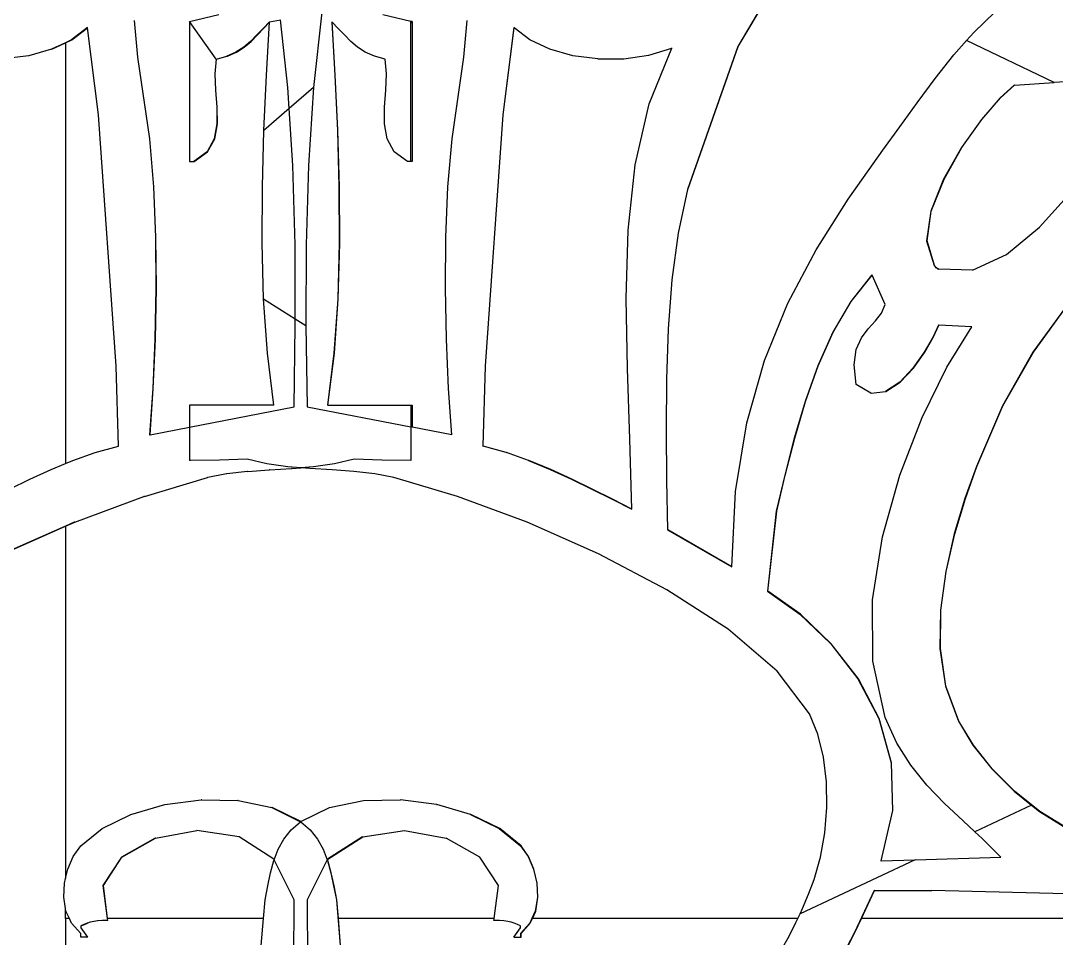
# Model space of a CAD drawing. Header units: inches. Extents: x -2812 to 9774, y -15726 to -746.
# Drawn here: x 3468.53 to 3480.08, y -9228.91 to -9218.68 of the extents above; entities that cross this region are included whole.
import ezdxf

# ---------------------------------------------------------------- set-up
doc = ezdxf.new("R2010")
doc.units = ezdxf.units.IN
doc.header["$LTSCALE"] = 17
doc.header["$MEASUREMENT"] = 0
doc.layers.add('OUTLINE', color=1, linetype='Continuous', lineweight=25)

# ---------------------------------------------------------------- blocks, each defined once
blk = doc.blocks.new('fddd')
for p, q in [((-419.961, -3281.932), (-419.161, -3280.582)), ((-419.371, -3280.928), (-419.966, -3281.932)), ((-426.08, -3281.65), (-425.755, -3281.574)), ((-424.605, -3281.546), (-424.699, -3282.389)), ((-423.923, -3281.574), (-423.612, -3281.648)), ((-417.334, -3281.774), (-417.094, -3281.545)), ((-427.22, -3281.718), (-427.397, -3281.856)), ((-427.392, -3281.856), (-427.22, -3281.722)), ((-427.22, -3281.722), (-427.22, -3281.718)), ((-427.096, -3282.693), (-427.22, -3281.722)), ((-426.699, -3281.64), (-426.661, -3282.048)), ((-426.656, -3282.048), (-426.695, -3281.64)), ((-426.08, -3281.65), (-426.08, -3283.213)), ((-425.785, -3282.071), (-426.08, -3281.65)), ((-425.26, -3281.729), (-425.329, -3281.802)), ((-425.324, -3281.802), (-425.255, -3281.729)), ((-425.19, -3281.656), (-425.26, -3281.729)), ((-425.255, -3281.729), (-425.26, -3281.729)), ((-425.255, -3281.729), (-425.19, -3281.661)), ((-425.223, -3282.251), (-425.19, -3281.661)), ((-425.19, -3281.656), (-425.067, -3281.633)), ((-425.19, -3281.661), (-425.19, -3281.656)), ((-424.983, -3282.389), (-425.067, -3281.633)), ((-424.493, -3281.656), (-424.46, -3282.251)), ((-424.488, -3281.661), (-424.493, -3281.656)), ((-424.455, -3282.251), (-424.488, -3281.661)), ((-424.422, -3281.729), (-424.488, -3281.661)), ((-424.354, -3281.802), (-424.422, -3281.729)), ((-423.613, -3281.671), (-423.612, -3281.648)), ((-423.613, -3281.671), (-423.598, -3281.65)), ((-423.612, -3283.213), (-423.613, -3281.671)), ((-423.598, -3281.65), (-423.612, -3281.648)), ((-423.598, -3281.65), (-423.598, -3283.213)), ((-423.022, -3282.048), (-422.983, -3281.64)), ((-422.462, -3281.718), (-422.586, -3282.693)), ((-422.581, -3282.693), (-422.458, -3281.722)), ((-422.458, -3281.722), (-422.462, -3281.718)), ((-422.286, -3281.856), (-422.458, -3281.722)), ((-427.397, -3281.856), (-427.464, -3281.888)), ((-427.464, -3281.89), (-427.392, -3281.856)), ((-427.392, -3281.856), (-427.397, -3281.856)), ((-425.329, -3281.802), (-425.399, -3281.873)), ((-425.394, -3281.873), (-425.324, -3281.802)), ((-425.329, -3281.802), (-425.324, -3281.802)), ((-424.283, -3281.873), (-424.354, -3281.802)), ((-422.062, -3281.961), (-422.286, -3281.856)), ((-417.414, -3281.865), (-417.334, -3281.774)), ((-427.62, -3281.961), (-427.872, -3282.033)), ((-427.464, -3281.888), (-427.62, -3281.961)), ((-427.615, -3281.961), (-427.62, -3281.961)), ((-427.615, -3281.961), (-427.464, -3281.89)), ((-427.464, -3281.888), (-427.464, -3281.89)), ((-427.464, -3281.89), (-427.464, -3286.579)), ((-425.475, -3281.938), (-425.563, -3281.994)), ((-425.558, -3281.994), (-425.471, -3281.938)), ((-425.399, -3281.873), (-425.475, -3281.938)), ((-425.475, -3281.938), (-425.471, -3281.938)), ((-425.471, -3281.938), (-425.394, -3281.873)), ((-425.399, -3281.873), (-425.394, -3281.873)), ((-424.207, -3281.938), (-424.283, -3281.873)), ((-424.12, -3281.994), (-424.207, -3281.938)), ((-421.805, -3282.033), (-422.062, -3281.961)), ((-420.957, -3282.027), (-420.702, -3281.948)), ((-420.955, -3282.57), (-420.702, -3281.948)), ((-420.702, -3281.948), (-420.701, -3281.946)), ((-419.966, -3281.932), (-420.528, -3283.523)), ((-420.523, -3283.523), (-419.961, -3281.932)), ((-419.966, -3281.932), (-419.961, -3281.932)), ((-417.556, -3282.024), (-417.414, -3281.865)), ((-416.438, -3282.332), (-417.414, -3281.865)), ((-427.877, -3282.033), (-428.151, -3282.069)), ((-427.872, -3282.033), (-427.877, -3282.033)), ((-426.661, -3282.048), (-426.529, -3282.961)), ((-426.656, -3282.048), (-426.661, -3282.048)), ((-426.524, -3282.961), (-426.656, -3282.048)), ((-425.785, -3282.071), (-425.8, -3282.235)), ((-425.795, -3282.235), (-425.78, -3282.071)), ((-425.785, -3282.071), (-425.78, -3282.071)), ((-425.78, -3282.071), (-425.664, -3282.04)), ((-425.563, -3281.994), (-425.664, -3282.04)), ((-425.664, -3282.04), (-425.659, -3282.04)), ((-425.659, -3282.04), (-425.558, -3281.994)), ((-425.563, -3281.994), (-425.558, -3281.994)), ((-424.018, -3282.04), (-424.12, -3281.994)), ((-423.898, -3282.071), (-424.018, -3282.04)), ((-423.883, -3282.235), (-423.898, -3282.071)), ((-423.153, -3282.961), (-423.022, -3282.048)), ((-421.527, -3282.069), (-421.805, -3282.033)), ((-421.527, -3282.069), (-421.522, -3282.069)), ((-421.522, -3282.069), (-421.242, -3282.067)), ((-421.242, -3282.067), (-421.237, -3282.067)), ((-421.237, -3282.067), (-420.962, -3282.027)), ((-420.962, -3282.027), (-420.957, -3282.027)), ((-417.765, -3282.289), (-417.556, -3282.024)), ((-425.8, -3282.235), (-425.791, -3282.417)), ((-425.8, -3282.235), (-425.795, -3282.235)), ((-425.786, -3282.417), (-425.795, -3282.235)), ((-425.251, -3282.866), (-425.223, -3282.251)), ((-424.455, -3282.251), (-424.46, -3282.251)), ((-424.46, -3282.251), (-424.432, -3282.862)), ((-424.427, -3282.866), (-424.455, -3282.251)), ((-423.892, -3282.417), (-423.883, -3282.235)), ((-417.964, -3282.559), (-417.765, -3282.289)), ((-416.262, -3282.32), (-416.438, -3282.332)), ((-425.791, -3282.417), (-425.786, -3282.417)), ((-425.791, -3282.417), (-425.776, -3282.606)), ((-425.772, -3282.606), (-425.786, -3282.417)), ((-424.968, -3282.622), (-424.983, -3282.389)), ((-424.699, -3282.389), (-424.968, -3282.622)), ((-424.699, -3282.389), (-424.755, -3283.257)), ((-423.906, -3282.606), (-423.892, -3282.417)), ((-416.883, -3282.361), (-417.04, -3282.502)), ((-417.035, -3282.502), (-416.878, -3282.361)), ((-416.878, -3282.361), (-416.883, -3282.361)), ((-416.878, -3282.361), (-416.438, -3282.332)), ((-417.04, -3282.502), (-417.248, -3282.744)), ((-417.243, -3282.744), (-417.035, -3282.502)), ((-417.04, -3282.502), (-417.035, -3282.502)), ((-425.776, -3282.606), (-425.772, -3282.606)), ((-425.776, -3282.606), (-425.775, -3282.791)), ((-425.77, -3282.791), (-425.772, -3282.606)), ((-424.968, -3282.622), (-425.251, -3282.866)), ((-424.928, -3283.257), (-424.968, -3282.622)), ((-423.907, -3282.791), (-423.906, -3282.606)), ((-421.11, -3283.251), (-420.955, -3282.57)), ((-418.157, -3282.828), (-417.964, -3282.559)), ((-426.898, -3285.493), (-427.096, -3282.693)), ((-422.586, -3282.693), (-422.784, -3285.493)), ((-422.78, -3285.493), (-422.581, -3282.693)), ((-422.581, -3282.693), (-422.586, -3282.693)), ((-417.248, -3282.744), (-417.47, -3283.057)), ((-417.465, -3283.057), (-417.243, -3282.744)), ((-417.248, -3282.744), (-417.243, -3282.744)), ((-425.775, -3282.791), (-425.805, -3282.96)), ((-425.8, -3282.96), (-425.77, -3282.791)), ((-425.775, -3282.791), (-425.77, -3282.791)), ((-425.268, -3283.494), (-425.251, -3282.866)), ((-424.432, -3282.862), (-424.427, -3282.866)), ((-424.432, -3282.862), (-424.432, -3282.866)), ((-424.432, -3282.866), (-424.414, -3283.494)), ((-424.427, -3282.866), (-424.432, -3282.866)), ((-424.409, -3283.494), (-424.427, -3282.866)), ((-423.877, -3282.96), (-423.907, -3282.791)), ((-418.346, -3283.087), (-418.157, -3282.828)), ((-426.529, -3282.961), (-426.483, -3283.495)), ((-426.524, -3282.961), (-426.529, -3282.961)), ((-426.478, -3283.495), (-426.524, -3282.961)), ((-425.805, -3282.96), (-425.885, -3283.104)), ((-425.88, -3283.104), (-425.8, -3282.96)), ((-425.805, -3282.96), (-425.8, -3282.96)), ((-423.797, -3283.104), (-423.877, -3282.96)), ((-423.199, -3283.495), (-423.153, -3282.961)), ((-425.885, -3283.104), (-426.033, -3283.212)), ((-426.028, -3283.212), (-425.88, -3283.104)), ((-425.885, -3283.104), (-425.88, -3283.104)), ((-423.65, -3283.212), (-423.797, -3283.104)), ((-418.735, -3283.631), (-418.346, -3283.087)), ((-417.47, -3283.057), (-417.67, -3283.408)), ((-417.665, -3283.408), (-417.465, -3283.057)), ((-417.47, -3283.057), (-417.465, -3283.057)), ((-426.08, -3283.213), (-426.065, -3283.213)), ((-426.065, -3283.213), (-426.033, -3283.212)), ((-426.033, -3283.212), (-426.028, -3283.212)), ((-423.612, -3283.213), (-423.65, -3283.212)), ((-423.598, -3283.213), (-423.612, -3283.213)), ((-424.903, -3284.143), (-424.928, -3283.257)), ((-424.755, -3283.257), (-424.78, -3284.143)), ((-421.188, -3283.978), (-421.11, -3283.251)), ((-417.67, -3283.408), (-417.812, -3283.765)), ((-417.807, -3283.765), (-417.665, -3283.408)), ((-417.67, -3283.408), (-417.665, -3283.408)), ((-426.483, -3283.495), (-426.46, -3284.055)), ((-426.478, -3283.495), (-426.483, -3283.495)), ((-426.455, -3284.055), (-426.478, -3283.495)), ((-425.271, -3284.123), (-425.268, -3283.494)), ((-424.414, -3283.494), (-424.411, -3284.123)), ((-424.409, -3283.494), (-424.414, -3283.494)), ((-424.406, -3284.123), (-424.409, -3283.494)), ((-423.223, -3284.055), (-423.199, -3283.495)), ((-420.528, -3283.523), (-420.632, -3284.011)), ((-420.627, -3284.011), (-420.523, -3283.523)), ((-420.528, -3283.523), (-420.523, -3283.523)), ((-416.6, -3283.943), (-416.258, -3283.564)), ((-419.092, -3284.196), (-418.735, -3283.631)), ((-417.812, -3283.765), (-417.859, -3284.098)), ((-417.854, -3284.098), (-417.807, -3283.765)), ((-417.812, -3283.765), (-417.807, -3283.765)), ((-421.209, -3284.739), (-421.188, -3283.978)), ((-420.632, -3284.011), (-420.701, -3284.533)), ((-420.696, -3284.533), (-420.627, -3284.011)), ((-420.632, -3284.011), (-420.627, -3284.011)), ((-416.967, -3284.25), (-416.6, -3283.943)), ((-426.46, -3284.055), (-426.455, -3284.625)), ((-426.455, -3284.055), (-426.46, -3284.055)), ((-426.45, -3284.625), (-426.455, -3284.055)), ((-425.254, -3284.745), (-425.271, -3284.123)), ((-424.901, -3284.967), (-424.903, -3284.143)), ((-424.78, -3284.143), (-424.782, -3285.042)), ((-424.411, -3284.123), (-424.428, -3284.745)), ((-424.423, -3284.745), (-424.406, -3284.123)), ((-424.406, -3284.123), (-424.411, -3284.123)), ((-423.227, -3284.625), (-423.223, -3284.055)), ((-417.859, -3284.098), (-417.854, -3284.098)), ((-417.859, -3284.098), (-417.775, -3284.373)), ((-417.771, -3284.373), (-417.854, -3284.098)), ((-419.406, -3284.792), (-419.092, -3284.196)), ((-417.347, -3284.426), (-416.967, -3284.25)), ((-417.775, -3284.373), (-417.764, -3284.386)), ((-417.775, -3284.373), (-417.771, -3284.373)), ((-417.759, -3284.386), (-417.771, -3284.373)), ((-417.764, -3284.386), (-417.759, -3284.386)), ((-417.764, -3284.386), (-417.759, -3284.393)), ((-417.754, -3284.393), (-417.759, -3284.386)), ((-417.759, -3284.393), (-417.75, -3284.4)), ((-417.759, -3284.393), (-417.754, -3284.393)), ((-417.746, -3284.4), (-417.754, -3284.393)), ((-418.47, -3284.477), (-418.706, -3284.773)), ((-418.702, -3284.773), (-418.468, -3284.48)), ((-418.468, -3284.48), (-418.47, -3284.477)), ((-418.321, -3284.808), (-418.468, -3284.48)), ((-417.75, -3284.4), (-417.746, -3284.4)), ((-417.75, -3284.4), (-417.742, -3284.405)), ((-417.737, -3284.405), (-417.746, -3284.4)), ((-417.742, -3284.405), (-417.737, -3284.405)), ((-417.742, -3284.405), (-417.726, -3284.414)), ((-417.721, -3284.414), (-417.737, -3284.405)), ((-417.726, -3284.414), (-417.721, -3284.414)), ((-417.347, -3284.426), (-417.721, -3284.414)), ((-426.455, -3284.625), (-426.467, -3285.192)), ((-426.462, -3285.192), (-426.45, -3284.625)), ((-426.45, -3284.625), (-426.455, -3284.625)), ((-423.216, -3285.192), (-423.227, -3284.625)), ((-420.701, -3284.533), (-420.742, -3285.08)), ((-420.737, -3285.08), (-420.696, -3284.533)), ((-420.701, -3284.533), (-420.696, -3284.533)), ((-425.212, -3285.35), (-425.254, -3284.745)), ((-425.254, -3284.745), (-424.901, -3284.967)), ((-424.465, -3285.35), (-424.423, -3284.745)), ((-424.423, -3284.745), (-424.428, -3284.745)), ((-424.423, -3284.745), (-424.428, -3284.748)), ((-424.428, -3284.745), (-424.428, -3284.748)), ((-421.195, -3285.519), (-421.209, -3284.739)), ((-424.428, -3284.748), (-424.47, -3285.35)), ((-419.667, -3285.432), (-419.406, -3284.792)), ((-418.706, -3284.773), (-418.906, -3285.115)), ((-418.901, -3285.115), (-418.702, -3284.773)), ((-418.702, -3284.773), (-418.706, -3284.773)), ((-418.362, -3284.904), (-418.321, -3284.808)), ((-416.281, -3284.799), (-416.673, -3285.337)), ((-416.668, -3285.337), (-416.276, -3284.799)), ((-424.901, -3284.967), (-424.782, -3285.042)), ((-424.901, -3285.042), (-424.901, -3284.967)), ((-418.43, -3284.989), (-418.362, -3284.904)), ((-424.914, -3285.949), (-424.901, -3285.042)), ((-424.782, -3285.042), (-424.768, -3285.949)), ((-420.742, -3285.08), (-420.761, -3285.641)), ((-420.756, -3285.641), (-420.737, -3285.08)), ((-420.742, -3285.08), (-420.737, -3285.08)), ((-418.586, -3285.179), (-418.51, -3285.077)), ((-418.51, -3285.077), (-418.43, -3284.989)), ((-417.726, -3285.037), (-417.787, -3285.169)), ((-417.782, -3285.169), (-417.721, -3285.037)), ((-417.721, -3285.037), (-417.726, -3285.037)), ((-417.354, -3285.057), (-417.721, -3285.037)), ((-417.633, -3285.506), (-417.354, -3285.057)), ((-426.467, -3285.192), (-426.491, -3285.742)), ((-426.487, -3285.742), (-426.462, -3285.192)), ((-426.462, -3285.192), (-426.467, -3285.192)), ((-423.191, -3285.742), (-423.216, -3285.192)), ((-418.906, -3285.115), (-419.073, -3285.489)), ((-419.069, -3285.489), (-418.901, -3285.115)), ((-418.906, -3285.115), (-418.901, -3285.115)), ((-418.644, -3285.309), (-418.586, -3285.179)), ((-417.787, -3285.169), (-417.885, -3285.34)), ((-417.88, -3285.34), (-417.782, -3285.169)), ((-417.787, -3285.169), (-417.782, -3285.169)), ((-418.668, -3285.478), (-418.644, -3285.309)), ((-425.14, -3285.928), (-425.212, -3285.35)), ((-424.47, -3285.35), (-424.542, -3285.928)), ((-424.537, -3285.928), (-424.465, -3285.35)), ((-424.465, -3285.35), (-424.47, -3285.35)), ((-419.865, -3286.128), (-419.667, -3285.432)), ((-417.885, -3285.34), (-418.012, -3285.518)), ((-418.007, -3285.518), (-417.88, -3285.34)), ((-417.885, -3285.34), (-417.88, -3285.34)), ((-416.673, -3285.337), (-417.013, -3285.938)), ((-417.008, -3285.938), (-416.668, -3285.337)), ((-416.673, -3285.337), (-416.668, -3285.337)), ((-426.873, -3286.385), (-426.898, -3285.493)), ((-422.784, -3285.493), (-422.809, -3286.385)), ((-422.804, -3286.385), (-422.78, -3285.493)), ((-422.784, -3285.493), (-422.78, -3285.493)), ((-421.168, -3286.307), (-421.195, -3285.519)), ((-419.073, -3285.489), (-419.215, -3285.887)), ((-419.21, -3285.887), (-419.069, -3285.489)), ((-419.073, -3285.489), (-419.069, -3285.489)), ((-418.643, -3285.7), (-418.668, -3285.478)), ((-418.012, -3285.518), (-418.159, -3285.673)), ((-418.154, -3285.673), (-418.007, -3285.518)), ((-418.012, -3285.518), (-418.007, -3285.518)), ((-417.91, -3286.067), (-417.633, -3285.506)), ((-420.761, -3285.641), (-420.765, -3286.208)), ((-420.761, -3285.641), (-420.756, -3285.641)), ((-420.76, -3286.208), (-420.756, -3285.641)), ((-426.491, -3285.742), (-426.526, -3286.26)), ((-426.521, -3286.259), (-426.487, -3285.742)), ((-426.487, -3285.742), (-426.491, -3285.742)), ((-423.156, -3286.259), (-423.191, -3285.742)), ((-418.482, -3285.795), (-418.643, -3285.7)), ((-418.478, -3285.795), (-418.318, -3285.776)), ((-418.159, -3285.673), (-418.318, -3285.776)), ((-418.318, -3285.776), (-418.313, -3285.776)), ((-418.313, -3285.776), (-418.154, -3285.673)), ((-418.159, -3285.673), (-418.154, -3285.673)), ((-419.215, -3285.887), (-419.335, -3286.297)), ((-419.33, -3286.297), (-419.21, -3285.887)), ((-419.215, -3285.887), (-419.21, -3285.887)), ((-418.482, -3285.795), (-418.478, -3285.795)), ((-426.08, -3285.928), (-426.08, -3286.174)), ((-425.14, -3285.928), (-426.08, -3285.928)), ((-426.08, -3286.174), (-424.914, -3285.949)), ((-424.768, -3285.949), (-423.612, -3286.171)), ((-424.537, -3285.928), (-424.542, -3285.928)), ((-424.537, -3285.928), (-423.612, -3285.928)), ((-423.612, -3285.928), (-423.598, -3285.928)), ((-423.612, -3285.928), (-423.612, -3286.171)), ((-423.598, -3285.928), (-423.597, -3286.175)), ((-417.013, -3285.938), (-417.304, -3286.613)), ((-417.299, -3286.613), (-417.008, -3285.938)), ((-417.013, -3285.938), (-417.008, -3285.938)), ((-419.99, -3286.89), (-419.865, -3286.128)), ((-418.159, -3286.709), (-417.91, -3286.067)), ((-426.521, -3286.259), (-426.08, -3286.174)), ((-426.08, -3286.174), (-426.08, -3286.548)), ((-423.597, -3286.175), (-423.612, -3286.171)), ((-423.612, -3286.171), (-423.612, -3286.548)), ((-423.156, -3286.259), (-423.597, -3286.175)), ((-420.765, -3286.208), (-420.76, -3286.208)), ((-420.765, -3286.208), (-420.759, -3286.77)), ((-420.755, -3286.77), (-420.76, -3286.208)), ((-426.526, -3286.26), (-426.521, -3286.259)), ((-421.148, -3287.087), (-421.168, -3286.307)), ((-419.335, -3286.297), (-419.44, -3286.708)), ((-419.436, -3286.708), (-419.33, -3286.297)), ((-419.335, -3286.297), (-419.33, -3286.297)), ((-427.383, -3286.546), (-427.133, -3286.457)), ((-427.133, -3286.457), (-426.873, -3286.385)), ((-422.809, -3286.385), (-422.804, -3286.385)), ((-422.55, -3286.457), (-422.804, -3286.385)), ((-422.55, -3286.457), (-422.545, -3286.457)), ((-422.299, -3286.546), (-422.545, -3286.457)), ((-427.625, -3286.645), (-427.464, -3286.579)), ((-427.464, -3286.579), (-427.383, -3286.546)), ((-426.071, -3286.548), (-426.08, -3286.548)), ((-425.748, -3286.544), (-426.071, -3286.548)), ((-425.438, -3286.53), (-425.748, -3286.544)), ((-425.219, -3286.582), (-425.438, -3286.53)), ((-424.984, -3286.615), (-425.219, -3286.582)), ((-424.463, -3286.582), (-424.699, -3286.615)), ((-424.245, -3286.53), (-424.463, -3286.582)), ((-423.935, -3286.544), (-424.245, -3286.53)), ((-423.612, -3286.548), (-423.935, -3286.544)), ((-422.299, -3286.546), (-422.295, -3286.546)), ((-422.299, -3286.546), (-422.057, -3286.645)), ((-422.052, -3286.645), (-422.295, -3286.546)), ((-427.861, -3286.753), (-427.625, -3286.645)), ((-425.667, -3286.695), (-425.876, -3286.737)), ((-425.663, -3286.695), (-425.667, -3286.695)), ((-425.435, -3286.669), (-425.663, -3286.695)), ((-425.43, -3286.669), (-425.435, -3286.669)), ((-425.43, -3286.669), (-425.192, -3286.652)), ((-425.187, -3286.652), (-425.192, -3286.652)), ((-425.187, -3286.652), (-424.944, -3286.636)), ((-424.841, -3286.627), (-424.984, -3286.615)), ((-424.939, -3286.636), (-424.944, -3286.636)), ((-424.939, -3286.636), (-424.841, -3286.627)), ((-424.841, -3286.627), (-424.839, -3286.627)), ((-424.699, -3286.615), (-424.839, -3286.627)), ((-424.739, -3286.636), (-424.839, -3286.627)), ((-424.491, -3286.652), (-424.739, -3286.636)), ((-424.247, -3286.669), (-424.491, -3286.652)), ((-424.015, -3286.695), (-424.247, -3286.669)), ((-423.801, -3286.737), (-424.015, -3286.695)), ((-422.057, -3286.645), (-422.052, -3286.645)), ((-422.057, -3286.645), (-421.822, -3286.753)), ((-421.817, -3286.753), (-422.052, -3286.645)), ((-419.44, -3286.708), (-419.536, -3287.11)), ((-419.531, -3287.11), (-419.436, -3286.708)), ((-419.44, -3286.708), (-419.436, -3286.708)), ((-418.352, -3287.397), (-418.159, -3286.709)), ((-417.304, -3286.613), (-417.431, -3286.97)), ((-417.426, -3286.97), (-417.299, -3286.613)), ((-417.304, -3286.613), (-417.299, -3286.613)), ((-428.09, -3286.865), (-427.861, -3286.753)), ((-426.584, -3286.947), (-425.881, -3286.737)), ((-425.876, -3286.737), (-425.881, -3286.737)), ((-423.093, -3286.947), (-423.801, -3286.737)), ((-421.822, -3286.753), (-421.592, -3286.865)), ((-421.822, -3286.753), (-421.817, -3286.753)), ((-421.588, -3286.865), (-421.817, -3286.753)), ((-420.759, -3286.77), (-420.755, -3286.77)), ((-420.759, -3286.77), (-420.751, -3287.318)), ((-420.746, -3287.318), (-420.755, -3286.77)), ((-421.592, -3286.865), (-421.368, -3286.979)), ((-421.592, -3286.865), (-421.588, -3286.865)), ((-421.363, -3286.979), (-421.588, -3286.865)), ((-420.032, -3287.73), (-419.99, -3286.89)), ((-427.362, -3287.234), (-426.589, -3286.947)), ((-426.584, -3286.947), (-426.589, -3286.947)), ((-422.316, -3287.234), (-423.093, -3286.947)), ((-421.368, -3286.979), (-421.363, -3286.979)), ((-421.368, -3286.979), (-421.148, -3287.09)), ((-421.148, -3287.087), (-421.363, -3286.979)), ((-417.431, -3286.97), (-417.55, -3287.364)), ((-417.545, -3287.364), (-417.426, -3286.97)), ((-417.431, -3286.97), (-417.426, -3286.97)), ((-421.148, -3287.09), (-421.148, -3287.087)), ((-419.536, -3287.11), (-419.635, -3288.002)), ((-419.63, -3288.002), (-419.531, -3287.11)), ((-419.536, -3287.11), (-419.531, -3287.11)), ((-427.464, -3287.277), (-428.163, -3287.585)), ((-428.158, -3287.585), (-427.464, -3287.279)), ((-427.464, -3287.279), (-427.362, -3287.234)), ((-427.367, -3287.234), (-427.464, -3287.277)), ((-427.464, -3287.277), (-427.464, -3287.279)), ((-427.464, -3287.279), (-427.464, -3291.207)), ((-427.362, -3287.234), (-427.367, -3287.234)), ((-421.519, -3287.585), (-422.316, -3287.234)), ((-420.751, -3287.318), (-420.746, -3287.318)), ((-420.751, -3287.318), (-420.032, -3287.733)), ((-420.032, -3287.73), (-420.746, -3287.318)), ((-418.461, -3288.099), (-418.352, -3287.397)), ((-417.55, -3287.364), (-417.646, -3287.782)), ((-417.641, -3287.782), (-417.545, -3287.364)), ((-417.55, -3287.364), (-417.545, -3287.364)), ((-420.755, -3287.988), (-421.519, -3287.585)), ((-420.032, -3287.733), (-420.032, -3287.73)), ((-417.646, -3287.782), (-417.704, -3288.213)), ((-417.7, -3288.213), (-417.641, -3287.782)), ((-417.646, -3287.782), (-417.641, -3287.782)), ((-420.074, -3288.428), (-420.755, -3287.988)), ((-419.635, -3288.002), (-419.63, -3288.002)), ((-419.635, -3288.002), (-419.272, -3288.261)), ((-419.267, -3288.261), (-419.63, -3288.002)), ((-418.46, -3288.782), (-418.461, -3288.099)), ((-419.272, -3288.261), (-419.267, -3288.261)), ((-419.272, -3288.261), (-418.927, -3288.589)), ((-418.922, -3288.589), (-419.267, -3288.261)), ((-417.704, -3288.213), (-417.71, -3288.643)), ((-417.705, -3288.643), (-417.7, -3288.213)), ((-417.704, -3288.213), (-417.7, -3288.213)), ((-419.526, -3288.893), (-420.074, -3288.428)), ((-418.927, -3288.589), (-418.922, -3288.589)), ((-418.927, -3288.589), (-418.625, -3288.98)), ((-418.62, -3288.98), (-418.922, -3288.589)), ((-417.71, -3288.643), (-417.705, -3288.643)), ((-417.71, -3288.643), (-417.648, -3289.061)), ((-417.643, -3289.061), (-417.705, -3288.643)), ((-418.321, -3289.412), (-418.46, -3288.782)), ((-419.164, -3289.371), (-419.526, -3288.893)), ((-418.625, -3288.98), (-418.62, -3288.98)), ((-418.625, -3288.98), (-418.392, -3289.424)), ((-418.388, -3289.424), (-418.62, -3288.98)), ((-417.648, -3289.061), (-417.643, -3289.061)), ((-417.648, -3289.061), (-417.503, -3289.454)), ((-417.498, -3289.454), (-417.643, -3289.061)), ((-419.071, -3289.597), (-419.164, -3289.371)), ((-418.392, -3289.424), (-418.255, -3289.916)), ((-418.392, -3289.424), (-418.388, -3289.424)), ((-418.25, -3289.916), (-418.388, -3289.424)), ((-418.193, -3289.696), (-418.321, -3289.412)), ((-417.503, -3289.454), (-417.342, -3289.721)), ((-417.503, -3289.454), (-417.498, -3289.454)), ((-417.337, -3289.721), (-417.498, -3289.454)), ((-419.009, -3289.853), (-419.071, -3289.597)), ((-418.036, -3289.944), (-418.193, -3289.696)), ((-417.342, -3289.721), (-417.337, -3289.721)), ((-417.342, -3289.721), (-417.133, -3289.983)), ((-417.129, -3289.983), (-417.337, -3289.721)), ((-418.976, -3290.129), (-419.009, -3289.853)), ((-418.255, -3289.916), (-418.25, -3289.916)), ((-418.255, -3289.916), (-418.239, -3290.447)), ((-418.235, -3290.447), (-418.25, -3289.916)), ((-417.856, -3290.165), (-418.036, -3289.944)), ((-417.133, -3289.983), (-417.129, -3289.983)), ((-417.133, -3289.983), (-416.884, -3290.233)), ((-416.879, -3290.233), (-417.129, -3289.983)), ((-418.972, -3290.413), (-418.976, -3290.129)), ((-417.66, -3290.369), (-417.856, -3290.165)), ((-416.884, -3290.233), (-416.879, -3290.233)), ((-416.884, -3290.233), (-416.69, -3290.388)), ((-416.595, -3290.459), (-416.879, -3290.233)), ((-426.735, -3290.493), (-426.357, -3290.383)), ((-426.357, -3290.383), (-425.95, -3290.328)), ((-425.945, -3290.328), (-425.95, -3290.328)), ((-425.945, -3290.328), (-425.543, -3290.336)), ((-425.538, -3290.336), (-425.543, -3290.336)), ((-425.538, -3290.336), (-425.164, -3290.415)), ((-424.519, -3290.415), (-424.139, -3290.336)), ((-424.139, -3290.336), (-423.732, -3290.328)), ((-423.732, -3290.328), (-423.728, -3290.328)), ((-423.326, -3290.383), (-423.728, -3290.328)), ((-423.326, -3290.383), (-423.321, -3290.383)), ((-422.948, -3290.493), (-423.321, -3290.383)), ((-417.453, -3290.565), (-417.66, -3290.369)), ((-416.69, -3290.388), (-417.323, -3290.686)), ((-416.69, -3290.388), (-416.6, -3290.459)), ((-427.057, -3290.649), (-426.735, -3290.493)), ((-425.159, -3290.415), (-425.164, -3290.415)), ((-425.164, -3290.415), (-424.843, -3290.574)), ((-424.839, -3290.572), (-425.159, -3290.415)), ((-424.839, -3290.572), (-424.519, -3290.415)), ((-422.948, -3290.493), (-422.943, -3290.493)), ((-422.948, -3290.493), (-422.626, -3290.649)), ((-422.621, -3290.649), (-422.943, -3290.493)), ((-418.995, -3290.696), (-418.972, -3290.413)), ((-418.239, -3290.447), (-418.371, -3291.009)), ((-418.366, -3291.009), (-418.235, -3290.447)), ((-418.239, -3290.447), (-418.235, -3290.447)), ((-416.6, -3290.459), (-416.595, -3290.459)), ((-416.6, -3290.459), (-416.286, -3290.653)), ((-416.281, -3290.653), (-416.595, -3290.459)), ((-424.948, -3290.663), (-424.843, -3290.574)), ((-424.843, -3290.574), (-424.84, -3290.574)), ((-424.84, -3290.574), (-424.839, -3290.572)), ((-424.84, -3290.574), (-424.734, -3290.663)), ((-417.323, -3290.686), (-417.453, -3290.565)), ((-427.295, -3290.843), (-427.057, -3290.649)), ((-426.459, -3290.757), (-425.999, -3290.673)), ((-425.529, -3290.743), (-425.999, -3290.673)), ((-425.14, -3290.992), (-425.529, -3290.743)), ((-425.03, -3290.766), (-424.948, -3290.663)), ((-424.734, -3290.663), (-424.653, -3290.766)), ((-424.153, -3290.743), (-424.542, -3290.992)), ((-424.538, -3290.992), (-424.148, -3290.743)), ((-424.153, -3290.743), (-424.148, -3290.743)), ((-424.148, -3290.743), (-423.684, -3290.673)), ((-423.684, -3290.673), (-423.218, -3290.757)), ((-422.626, -3290.649), (-422.621, -3290.649)), ((-422.626, -3290.649), (-422.388, -3290.843)), ((-422.383, -3290.843), (-422.621, -3290.649)), ((-419.043, -3290.967), (-418.995, -3290.696)), ((-417.241, -3290.762), (-417.323, -3290.686)), ((-427.377, -3290.961), (-427.295, -3290.843)), ((-426.464, -3290.757), (-426.841, -3290.969)), ((-426.837, -3290.969), (-426.459, -3290.757)), ((-426.459, -3290.757), (-426.464, -3290.757)), ((-425.092, -3290.88), (-425.03, -3290.766)), ((-424.653, -3290.766), (-424.591, -3290.88)), ((-422.841, -3290.969), (-423.218, -3290.757)), ((-422.388, -3290.843), (-422.305, -3290.961)), ((-422.388, -3290.843), (-422.383, -3290.843)), ((-422.3, -3290.961), (-422.383, -3290.843)), ((-417.031, -3290.968), (-417.241, -3290.762)), ((-427.439, -3291.103), (-427.377, -3290.961)), ((-426.841, -3290.969), (-427.047, -3291.283)), ((-427.042, -3291.283), (-426.837, -3290.969)), ((-426.837, -3290.969), (-426.841, -3290.969)), ((-425.136, -3290.999), (-425.092, -3290.88)), ((-424.591, -3290.88), (-424.546, -3290.999)), ((-422.635, -3291.283), (-422.841, -3290.969)), ((-422.305, -3290.961), (-422.3, -3290.961)), ((-422.305, -3290.961), (-422.243, -3291.103)), ((-422.239, -3291.103), (-422.3, -3290.961)), ((-419.114, -3291.217), (-419.043, -3290.967)), ((-417.986, -3290.997), (-417.031, -3290.968)), ((-425.177, -3291.142), (-425.139, -3291.006)), ((-425.136, -3290.999), (-425.14, -3290.992)), ((-425.139, -3291.006), (-425.136, -3290.999)), ((-424.914, -3291.445), (-425.136, -3290.999)), ((-424.546, -3290.999), (-424.768, -3291.445)), ((-424.543, -3290.993), (-424.546, -3290.999)), ((-424.546, -3290.999), (-424.544, -3291.004)), ((-424.544, -3291.004), (-424.541, -3290.999)), ((-424.544, -3291.004), (-424.543, -3291.006)), ((-424.542, -3290.992), (-424.543, -3290.993)), ((-424.541, -3290.999), (-424.543, -3290.993)), ((-424.543, -3291.006), (-424.506, -3291.142)), ((-424.538, -3291.006), (-424.543, -3291.006)), ((-424.542, -3290.992), (-424.538, -3290.992)), ((-424.541, -3290.999), (-424.538, -3290.992)), ((-424.538, -3291.006), (-424.541, -3290.999)), ((-424.501, -3291.142), (-424.538, -3291.006)), ((-417.986, -3290.997), (-419.271, -3291.602)), ((-418.371, -3291.009), (-418.366, -3291.009)), ((-418.366, -3291.009), (-417.986, -3290.997)), ((-427.476, -3291.257), (-427.464, -3291.207)), ((-427.464, -3291.207), (-427.439, -3291.103)), ((-425.208, -3291.289), (-425.177, -3291.142)), ((-424.506, -3291.142), (-424.474, -3291.289)), ((-424.501, -3291.142), (-424.506, -3291.142)), ((-424.469, -3291.289), (-424.501, -3291.142)), ((-422.243, -3291.103), (-422.239, -3291.103)), ((-422.243, -3291.103), (-422.207, -3291.257)), ((-422.202, -3291.257), (-422.239, -3291.103)), ((-427.484, -3291.416), (-427.476, -3291.257)), ((-427.042, -3291.283), (-427.047, -3291.283)), ((-427.047, -3291.283), (-427, -3291.653)), ((-426.995, -3291.653), (-427.042, -3291.283)), ((-425.239, -3291.445), (-425.208, -3291.289)), ((-424.474, -3291.289), (-424.443, -3291.445)), ((-424.469, -3291.289), (-424.474, -3291.289)), ((-424.438, -3291.445), (-424.469, -3291.289)), ((-422.683, -3291.653), (-422.635, -3291.283)), ((-422.207, -3291.257), (-422.202, -3291.257)), ((-422.207, -3291.257), (-422.199, -3291.416)), ((-422.194, -3291.416), (-422.202, -3291.257)), ((-419.176, -3291.38), (-419.114, -3291.217)), ((-427.464, -3291.539), (-427.484, -3291.416)), ((-425.257, -3291.653), (-425.239, -3291.445)), ((-424.918, -3292.196), (-424.914, -3291.445)), ((-424.768, -3291.445), (-424.765, -3292.196)), ((-424.438, -3291.445), (-424.443, -3291.445)), ((-424.443, -3291.445), (-424.401, -3291.954)), ((-424.421, -3291.653), (-424.438, -3291.445)), ((-422.199, -3291.416), (-422.224, -3291.569)), ((-422.219, -3291.569), (-422.194, -3291.416)), ((-422.199, -3291.416), (-422.194, -3291.416)), ((-419.243, -3291.541), (-419.176, -3291.38)), ((-418.445, -3291.341), (-418.663, -3291.81)), ((-418.585, -3291.653), (-418.44, -3291.341)), ((-418.44, -3291.341), (-418.445, -3291.341)), ((-418.44, -3291.341), (-417.8, -3291.341)), ((-416.139, -3291.382), (-417.8, -3291.341)), ((-427.464, -3291.653), (-427.464, -3291.539)), ((-427.459, -3291.569), (-427.464, -3291.539)), ((-419.271, -3291.602), (-419.243, -3291.541)), ((-427.421, -3291.653), (-427.464, -3291.653)), ((-427.464, -3291.653), (-427.464, -3293.692)), ((-427.421, -3291.653), (-427.459, -3291.569)), ((-427.453, -3291.57), (-427.453, -3291.571)), ((-427.397, -3291.706), (-427.421, -3291.653)), ((-427.057, -3291.674), (-427.102, -3291.678)), ((-427.052, -3291.674), (-427.057, -3291.674)), ((-426.997, -3291.673), (-427.052, -3291.674)), ((-426.995, -3291.653), (-427, -3291.653)), ((-427, -3291.653), (-426.997, -3291.673)), ((-426.992, -3291.673), (-426.997, -3291.673)), ((-425.257, -3291.653), (-426.995, -3291.653)), ((-426.992, -3291.673), (-426.995, -3291.653)), ((-425.282, -3291.954), (-425.257, -3291.653)), ((-422.683, -3291.653), (-424.421, -3291.653)), ((-424.396, -3291.954), (-424.421, -3291.653)), ((-422.685, -3291.673), (-422.683, -3291.653)), ((-422.625, -3291.674), (-422.685, -3291.673)), ((-422.575, -3291.678), (-422.625, -3291.674)), ((-422.261, -3291.653), (-422.285, -3291.706)), ((-422.28, -3291.706), (-422.257, -3291.653)), ((-422.224, -3291.569), (-422.261, -3291.653)), ((-422.257, -3291.653), (-422.261, -3291.653)), ((-422.257, -3291.653), (-422.219, -3291.569)), ((-419.295, -3291.653), (-422.257, -3291.653)), ((-422.224, -3291.569), (-422.219, -3291.569)), ((-419.316, -3291.698), (-419.295, -3291.653)), ((-419.295, -3291.653), (-419.271, -3291.602)), ((-418.658, -3291.81), (-418.585, -3291.653)), ((-402.11, -3291.653), (-418.585, -3291.653)), ((-427.295, -3291.818), (-427.397, -3291.706)), ((-427.258, -3291.719), (-427.295, -3291.735)), ((-427.29, -3291.735), (-427.295, -3291.735)), ((-427.295, -3291.735), (-427.295, -3291.756)), ((-427.29, -3291.756), (-427.295, -3291.756)), ((-427.295, -3291.756), (-427.22, -3291.859)), ((-427.29, -3291.735), (-427.254, -3291.719)), ((-427.29, -3291.756), (-427.29, -3291.735)), ((-427.216, -3291.859), (-427.29, -3291.756)), ((-427.224, -3291.705), (-427.258, -3291.719)), ((-427.254, -3291.719), (-427.258, -3291.719)), ((-427.254, -3291.719), (-427.219, -3291.705)), ((-427.219, -3291.705), (-427.224, -3291.705)), ((-427.188, -3291.693), (-427.219, -3291.705)), ((-427.184, -3291.693), (-427.188, -3291.693)), ((-427.15, -3291.685), (-427.184, -3291.693)), ((-427.145, -3291.685), (-427.15, -3291.685)), ((-427.107, -3291.678), (-427.145, -3291.685)), ((-427.102, -3291.678), (-427.107, -3291.678)), ((-422.532, -3291.685), (-422.575, -3291.678)), ((-422.494, -3291.693), (-422.532, -3291.685)), ((-422.459, -3291.705), (-422.494, -3291.693)), ((-422.462, -3291.859), (-422.388, -3291.756)), ((-422.424, -3291.719), (-422.459, -3291.705)), ((-422.388, -3291.735), (-422.424, -3291.719)), ((-422.285, -3291.706), (-422.388, -3291.818)), ((-422.388, -3291.756), (-422.388, -3291.735)), ((-422.383, -3291.818), (-422.28, -3291.706)), ((-422.285, -3291.706), (-422.28, -3291.706)), ((-419.394, -3291.85), (-419.316, -3291.698)), ((-427.295, -3291.859), (-427.295, -3291.818)), ((-427.22, -3291.859), (-427.295, -3291.859)), ((-427.216, -3291.859), (-427.22, -3291.859)), ((-422.462, -3291.859), (-422.388, -3291.859)), ((-422.388, -3291.818), (-422.383, -3291.818)), ((-422.388, -3291.818), (-422.388, -3291.859)), ((-422.388, -3291.859), (-422.383, -3291.859)), ((-422.383, -3291.859), (-422.383, -3291.818)), ((-419.478, -3291.997), (-419.394, -3291.85)), ((-418.663, -3291.81), (-418.906, -3292.273)), ((-418.901, -3292.273), (-418.658, -3291.81)), ((-418.663, -3291.81), (-418.658, -3291.81))]:
    blk.add_line(p, q)

msp = doc.modelspace()

# ---------------------------------------------------------------- block references
at = {"layer": 'OUTLINE'}
msp.add_blockref('fddd', (3896.495, -5937.038), dxfattribs=at)

doc.saveas('drawing.dxf')
